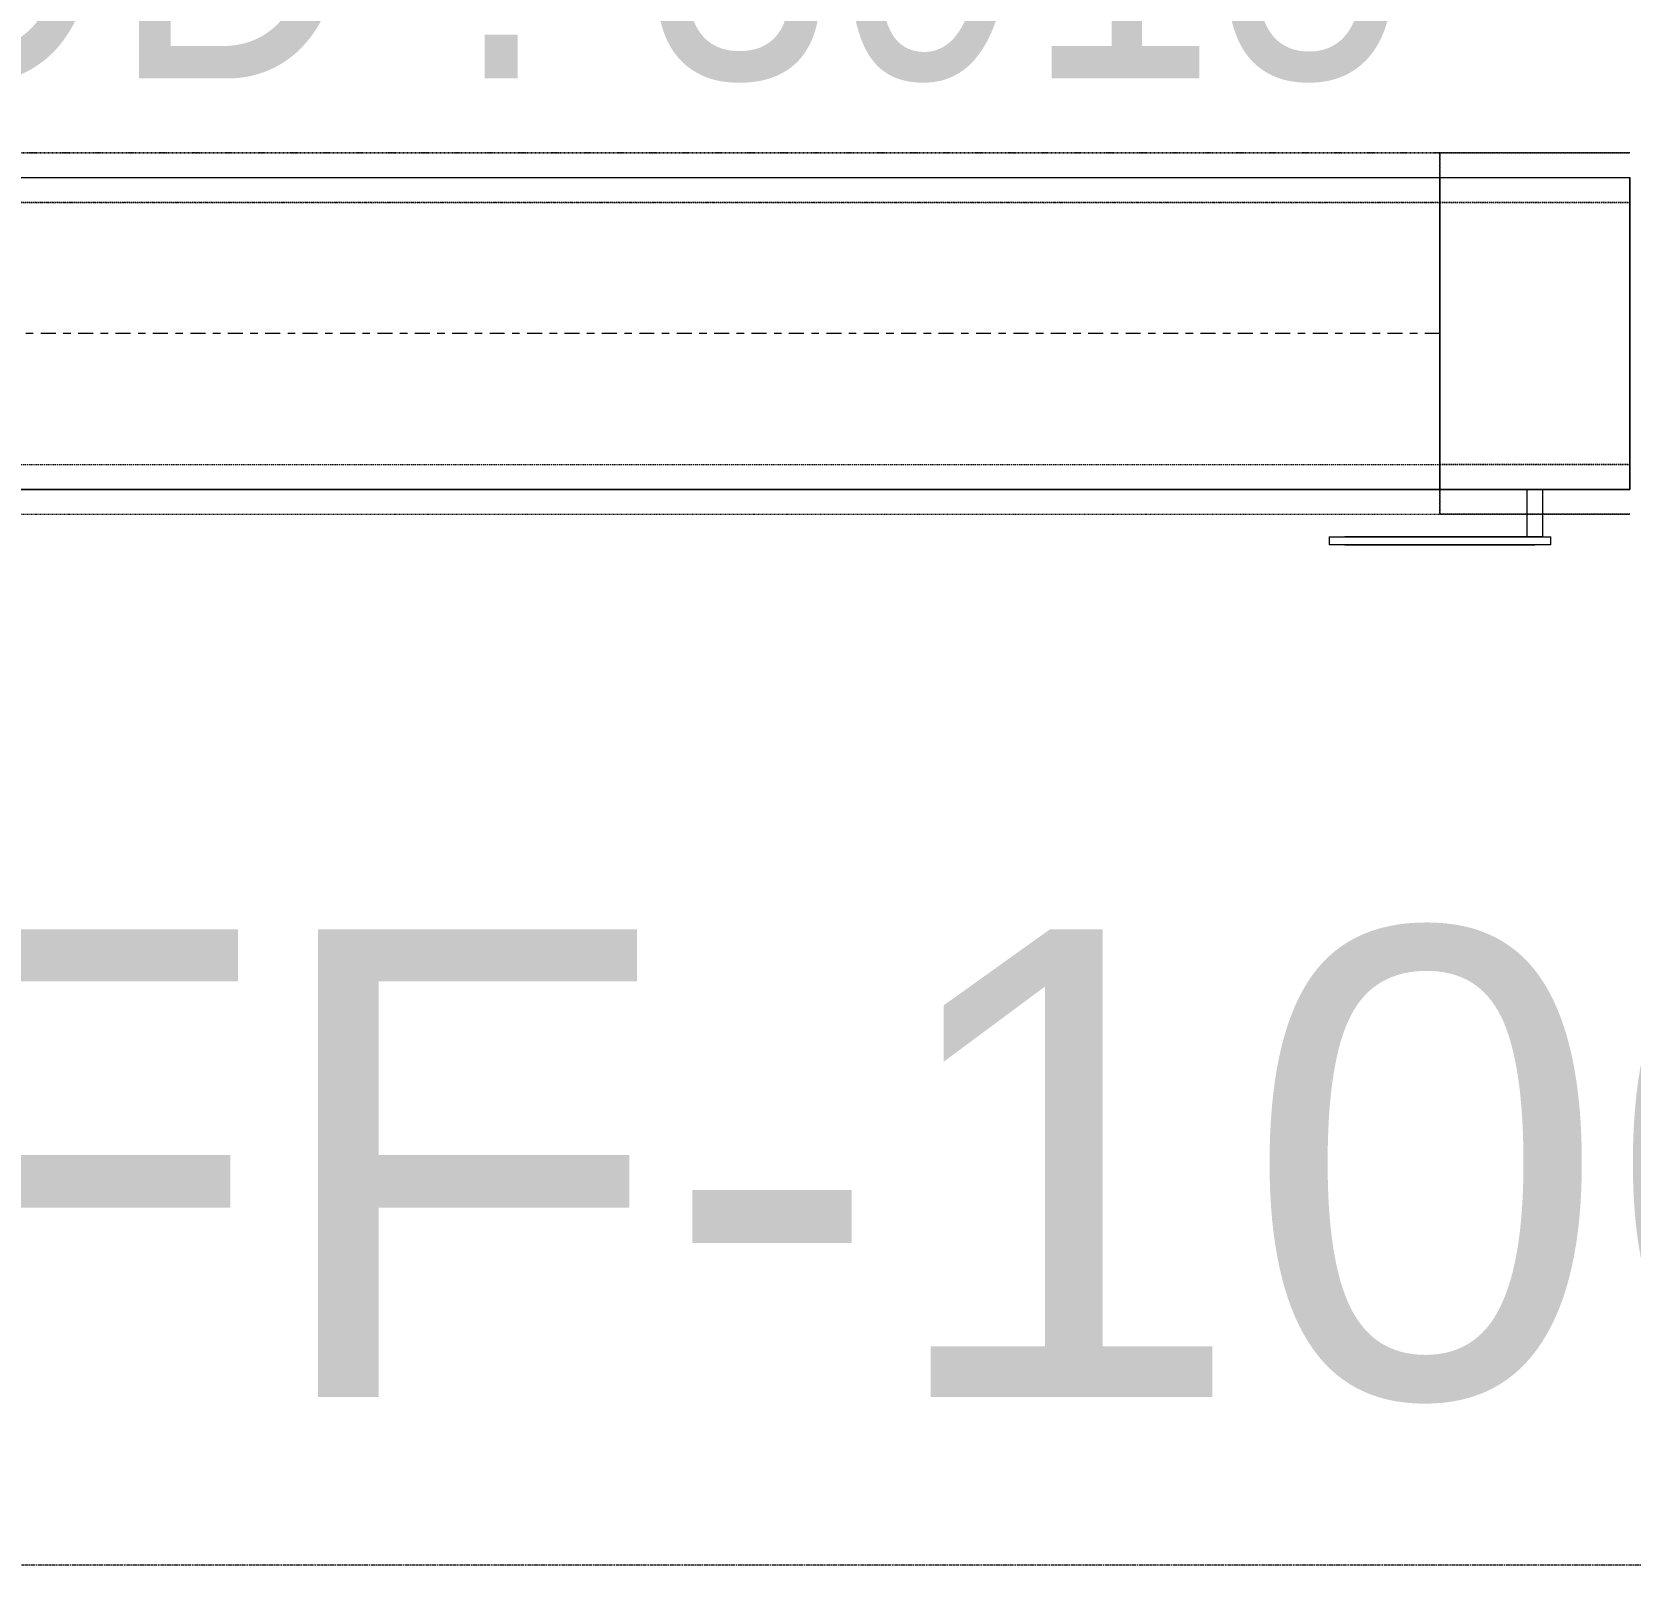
# Model space of a CAD drawing. Header units: inches. Extents: x -83664 to 20107, y -47222 to 19398.
# Drawn here: x -6932 to -5650, y -42973 to -41744 of the extents above; entities that cross this region are included whole.
import ezdxf

# ---------------------------------------------------------------- set-up
doc = ezdxf.new("R2010")
doc.units = ezdxf.units.IN
doc.header["$MEASUREMENT"] = 0
for name, pattern in [('AE7-LP-CENTER', [5.45, 3, -0.6, 1.25, -0.6]), ('Center', [29.999999, 12, -6, 6, -6]), ('Hidden 0_50', [1.0584, 0.5292, -0.5292]), ('Hidden 1_0', [1.7, 1, -0.7])]:
    doc.linetypes.add(name, pattern=pattern)
for name, color, linetype, lineweight, true_color in [('A-ANNO-MATC', 1, 'AE7-LP-CENTER', 9, 0xff0000), ('G-ANNO-SYMB', 7, 'Continuous', 9, 0x0091c9), ('M-HVAC-DUCT', 7, 'Continuous', 9, 0xffe97f)]:
    doc.layers.add(name, color=color, linetype=linetype, lineweight=lineweight, true_color=true_color)
doc.layers.add('M-HVAC-DUCT-CNTR', color=7, linetype='Center', lineweight=9)
doc.layers.add('M-HVAC-DUCT-IDEN', color=7, linetype='Continuous', lineweight=18)
doc.styles.add('Arial Narrow_21', font='ARIALN.TTF', dxfattribs={"height": 240})
doc.styles.add('Arial_11', font='arial.ttf', dxfattribs={"height": 375})

# ---------------------------------------------------------------- blocks, each defined once
blk = doc.blocks.new('TEMW-ME-DMP-Volume Control Damper - Standard-7399621-FIRST FLOOR AC CONDITIONING LAYOUT - PART A')
at = {"layer": 'M-HVAC-DUCT', "color": 30, "true_color": 0xff7f00}
for p, q in [((-165.1, 163.1), (-165.1, 169.4)), ((-152.4, 169.4), (-165.1, 169.4)), ((0, 169.4), (-152.4, 169.4)), ((-152.4, 169.4), (0, 169.4)), ((12.7, 169.4), (0, 169.4)), ((12.7, 169.4), (12.7, 163.1)), ((-165.1, 163.1), (-152.4, 163.1)), ((0, 163.1), (-152.4, 163.1)), ((-152.4, 163.1), (0, 163.1)), ((-6.4, 125), (-6.4, 163.1)), ((6.3, 163.1), (-6.4, 163.1)), ((6.3, 163.1), (-6.4, 163.1)), ((0, 163.1), (12.7, 163.1)), ((6.3, 163.1), (6.3, 125)), ((-76.2, 125), (-76.2, -125)), ((-76.2, -125), (-76.2, 125)), ((76.2, 125), (-76.2, 125)), ((-76.2, 125), (76.2, 125)), ((-76.2, 125), (76.2, 125)), ((-6.4, 125), (6.3, 125)), ((-6.4, 125), (6.3, 125)), ((76.2, 125), (76.2, -125)), ((76.2, -125), (76.2, 125)), ((-76.2, -125), (76.2, -125)), ((-76.2, -125), (76.2, -125)), ((-76.2, -125), (76.2, -125))]:
    blk.add_line(p, q, dxfattribs=at)
blk = doc.blocks.new('TEMW-SMBZ-HO-BM-HVAC-00002_rvt-1-FIRST FLOOR AC CONDITIONING LAYOUT - PART A')
at = {"layer": 'M-HVAC-DUCT', "color": 30, "linetype": 'Hidden 0_50', "true_color": 0xff7f00}
for p, q in [((145654, 56531.6), (144201.4, 56531.6)), ((144201.4, 56531.6), (145654, 56531.6)), ((145654, 56531.6), (145654, 56241.6)), ((145654, 56241.6), (145654, 56531.6)), ((145806.4, 56531.6), (145654, 56531.6)), ((145654, 56531.6), (145654, 56241.6)), ((145654, 56241.6), (145654, 56531.6)), ((145654, 56531.6), (145806.4, 56531.6)), ((144201.4, 56241.6), (145654, 56241.6)), ((144201.4, 56241.6), (145654, 56241.6)), ((145654, 56241.6), (145806.4, 56241.6)), ((145806.4, 56241.6), (145654, 56241.6))]:
    blk.add_line(p, q, dxfattribs=at)
at = {"layer": 'M-HVAC-DUCT', "color": 30, "true_color": 0xff7f00}
for p, q in [((144201.4, 56511.6), (145654, 56511.6)), ((144201.4, 56511.6), (145654, 56511.6)), ((145654, 56261.6), (145654, 56511.6)), ((145654, 56511.6), (145654, 56261.6)), ((145654, 56261.6), (144201.4, 56261.6)), ((144201.4, 56261.6), (145654, 56261.6))]:
    blk.add_line(p, q, dxfattribs=at)
at = {"layer": 'M-HVAC-DUCT', "color": 30, "linetype": 'Hidden 1_0', "true_color": 0xff7f00}
for p, q in [((145654, 56491.6), (144201.4, 56491.6)), ((144201.4, 56491.6), (145654, 56491.6)), ((145654, 56491.6), (145654, 56281.6)), ((145654, 56281.6), (145654, 56491.6)), ((145806.4, 56491.6), (145654, 56491.6)), ((145654, 56491.6), (145654, 56281.6)), ((145654, 56281.6), (145654, 56491.6)), ((145654, 56491.6), (145806.4, 56491.6)), ((144201.4, 56281.6), (145654, 56281.6)), ((144201.4, 56281.6), (145654, 56281.6)), ((145654, 56281.6), (145806.4, 56281.6)), ((145806.4, 56281.6), (145654, 56281.6))]:
    blk.add_line(p, q, dxfattribs=at)
at = {"layer": 'M-HVAC-DUCT-CNTR', "color": 30, "true_color": 0xff7f00}
blk.add_line((145654, 56386.6), (144201.4, 56386.6), dxfattribs=at)
at = {"layer": 'M-HVAC-DUCT', "color": 6, "linetype": 'Hidden 0_50', "lineweight": 9, "true_color": 0xff00ff, "extrusion": (0, 0, -1), "rotation": 180}
blk.add_blockref('TEMW-ME-DMP-Volume Control Damper - Standard-7399621-FIRST FLOOR AC CONDITIONING LAYOUT - PART A', (-145730.2, 56386.6), dxfattribs=at)
blk = doc.blocks.new('TEMW-SMBZ-HO-BM-HVAC-00002_rvt-2-FIRST FLOOR AC CONDITIONING LAYOUT - PART A')
at = {"layer": 'M-HVAC-DUCT', "color": 30, "linetype": 'Hidden 0_50', "true_color": 0xff7f00}
for p, q in [((145654, 56531.6), (144201.4, 56531.6)), ((144201.4, 56531.6), (145654, 56531.6)), ((145654, 56531.6), (145654, 56241.6)), ((145654, 56241.6), (145654, 56531.6)), ((145806.4, 56531.6), (145654, 56531.6)), ((145654, 56531.6), (145654, 56241.6)), ((145654, 56241.6), (145654, 56531.6)), ((145654, 56531.6), (145806.4, 56531.6)), ((144201.4, 56241.6), (145654, 56241.6)), ((144201.4, 56241.6), (145654, 56241.6)), ((145654, 56241.6), (145806.4, 56241.6)), ((145806.4, 56241.6), (145654, 56241.6))]:
    blk.add_line(p, q, dxfattribs=at)
at = {"layer": 'M-HVAC-DUCT', "color": 30, "true_color": 0xff7f00}
for p, q in [((144201.4, 56511.6), (145654, 56511.6)), ((144201.4, 56511.6), (145654, 56511.6)), ((145654, 56261.6), (145654, 56511.6)), ((145654, 56511.6), (145654, 56261.6)), ((145654, 56261.6), (144201.4, 56261.6)), ((144201.4, 56261.6), (145654, 56261.6))]:
    blk.add_line(p, q, dxfattribs=at)
at = {"layer": 'M-HVAC-DUCT', "color": 30, "linetype": 'Hidden 1_0', "true_color": 0xff7f00}
for p, q in [((145654, 56491.6), (144201.4, 56491.6)), ((144201.4, 56491.6), (145654, 56491.6)), ((145654, 56491.6), (145654, 56281.6)), ((145654, 56281.6), (145654, 56491.6)), ((145806.4, 56491.6), (145654, 56491.6)), ((145654, 56491.6), (145654, 56281.6)), ((145654, 56281.6), (145654, 56491.6)), ((145654, 56491.6), (145806.4, 56491.6)), ((144201.4, 56281.6), (145654, 56281.6)), ((144201.4, 56281.6), (145654, 56281.6)), ((145654, 56281.6), (145806.4, 56281.6)), ((145806.4, 56281.6), (145654, 56281.6))]:
    blk.add_line(p, q, dxfattribs=at)
at = {"layer": 'M-HVAC-DUCT-CNTR', "color": 30, "true_color": 0xff7f00}
blk.add_line((145654, 56386.6), (144201.4, 56386.6), dxfattribs=at)
at = {"layer": 'M-HVAC-DUCT', "color": 6, "linetype": 'Hidden 0_50', "lineweight": 9, "true_color": 0xff00ff, "extrusion": (0, 0, -1), "rotation": 180}
blk.add_blockref('TEMW-ME-DMP-Volume Control Damper - Standard-7399621-FIRST FLOOR AC CONDITIONING LAYOUT - PART A', (-145730.2, 56386.6), dxfattribs=at)

msp = doc.modelspace()

# ---------------------------------------------------------------- linework, layer by layer
at = {"layer": 'A-ANNO-MATC'}
msp.add_line((-79564.5, -42973.2), (20076.9, -42973.2), dxfattribs=at)

# ---------------------------------------------------------------- block references
at = {"lineweight": 5}
for name in ['TEMW-SMBZ-HO-BM-HVAC-00002_rvt-1-FIRST FLOOR AC CONDITIONING LAYOUT - PART A', 'TEMW-SMBZ-HO-BM-HVAC-00002_rvt-2-FIRST FLOOR AC CONDITIONING LAYOUT - PART A']:
    msp.add_blockref(name, (-151456.7, -98372.2), dxfattribs=at)

# ---------------------------------------------------------------- texts
at = {"layer": 'M-HVAC-DUCT-IDEN', "lineweight": 9, "insert": (-7265.8, -41541.1), "char_height": 240, "width": 1803.797, "attachment_point": 1, "style": 'Arial Narrow_21'}
msp.add_mtext('BOD : 3915', dxfattribs=at)

# ---------------------------------------------------------------- next in the draw order: texts
at = {"layer": 'G-ANNO-SYMB', "color": 7, "insert": (-22021.9, -42463.5), "char_height": 375, "width": 20815.816, "attachment_point": 1, "style": 'Arial_11', "bg_fill": 3, "box_fill_scale": 1.25, "bg_fill_color": 256, "bg_fill_true_color": 13158600, "bg_fill_transparency": 0}
msp.add_mtext('FOR CONTINUATION REFER :TEMW-SMBZH-HO-SD-ME-AC-FF-100 C', dxfattribs=at)

doc.saveas('drawing.dxf')
